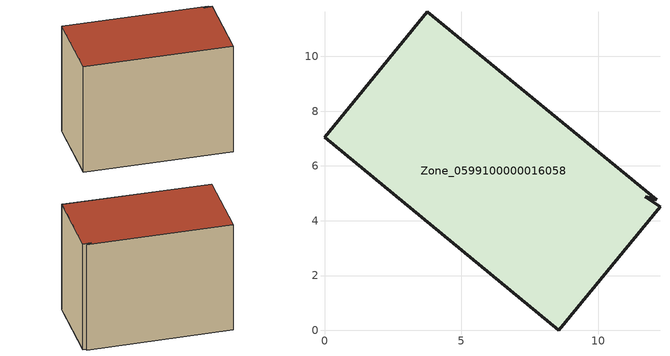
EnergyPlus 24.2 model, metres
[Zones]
Zone_0599100000016058
 floor ground (C_G): 0,7.05 3.75,11.63 12.13,4.77 11.72,4.87 12.25,4.5 8.56,0 z0
 wall outside (C_F): 3.75,11.63 0,7.05 8.56,0 12.25,4.5 11.72,4.87 12.13,4.77 3.75,11.63 z0:8.74
 roof outside (C_R): 0,7.05 8.56,0 12.25,4.5 11.72,4.87 12.13,4.77 3.75,11.63 z8.74
[BUILDING]
Pand.0599100000016058: North Axis=0; Terrain=City; Loads Convergence Tolerance Value=0.04; Temperature Convergence Tolerance Value=0.4; Solar Distribution=FullExterior; Maximum Number of Warmup Days=25; Minimum Number of Warmup Days=1
[Site:Location]
Rotterdam.The.Hague.AP_ZH_NLD Design_Conditions: Latitude=51.96; Longitude=4.45; Time Zone=1; Elevation=-4.5
[SITE:GROUNDTEMPERATURE:BUILDINGSURFACE]
18, 18, 18, 18, 18, 18, 18, 18, 18, 18, 18, 18
[MATERIAL] Thermal Absorptance=0.9; Solar Absorptance=0.7; Visible Absorptance=0.7
Name | Roughness | Thickness | Conductivity | Density | Specific Heat
G.TC.1946-1964 | MediumSmooth | 0.15 | 1 | 540 | 1210
F.TC.1946-1964 | Rough | 0.3 | 0.857143 | 1920 | 840
R.TC.1946-1964 | MediumRough | 0.2 | 0.235294 | 1500 | 1000
[CONSTRUCTION]
C_G: G.TC.1946-1964
C_F: F.TC.1946-1964
C_R: R.TC.1946-1964
[ZONE]
Zone_0599100000016058: Type=1; Multiplier=1; Ceiling Height=Autocalculate; Volume=Autocalculate; Floor Area=autocalculate; Part of Total Floor Area=Yes
[ZONEINFILTRATION:DESIGNFLOWRATE]
Infil_Zone_0599100000016058: Zone or ZoneList or Space or SpaceList=Zone_0599100000016058; Schedule=AlwaysOn; Design Flow Rate Calculation Method=Flow/Area; Flow Rate per Floor Area=0.003; Constant Term Coefficient=1; Temperature Term Coefficient=0; Velocity Term Coefficient=0; Velocity Squared Term Coefficient=0
[HVACTEMPLATE:ZONE:IDEALLOADSAIRSYSTEM]
Zone_0599100000016058: Maximum Heating Supply Air Temperature=50; Minimum Cooling Supply Air Temperature=13; Maximum Heating Supply Air Humidity Ratio=0.0156; Minimum Cooling Supply Air Humidity Ratio=0.0077; Heating Limit=NoLimit; Cooling Limit=NoLimit; Dehumidification Control Type=ConstantSensibleHeatRatio; Cooling Sensible Heat Ratio=0.7; Dehumidification Setpoint=60; Humidification Control Type=None; Humidification Setpoint=30; Outdoor Air Method=None; Outdoor Air Flow Rate per Person=0.00944; Outdoor Air Flow Rate per Zone Floor Area=0; Outdoor Air Flow Rate per Zone=0; Demand Controlled Ventilation Type=None; Outdoor Air Economizer Type=NoEconomizer; Heat Recovery Type=None; Sensible Heat Recovery Effectiveness=0.7; Latent Heat Recovery Effectiveness=0.65
[ZONECONTROL:THERMOSTAT]
ThermostatControl_Zone_0599100000016058: Zone or ZoneList=Zone_0599100000016058; Control Type Schedule=DualSetpointControlType; Control 1=Thermostat_Zone_0599100000016058; Temperature Difference Between Cutout And Setpoint=0
[THERMOSTATSETPOINT:DUALSETPOINT]
Thermostat_Zone_0599100000016058: Heating Setpoint Temperature Schedule=HeatingSetpoint_Zone_0599100000016058; Cooling Setpoint Temperature Schedule=CoolingSetpoint_Zone_0599100000016058
[SCHEDULE:COMPACT]
HeatingSetpoint_Zone_0599100000016058: Through: 12/31, For: AllDays, Until: 24:00, 21
CoolingSetpoint_Zone_0599100000016058: Through: 12/31, For: AllDays, Until: 24:00, 24
DualSetpointControlType: Through: 12/31, For: AllDays, Until: 24:00, 4
AlwaysOn: Through: 12/31, For: AllDays, Until: 24:00, 1
